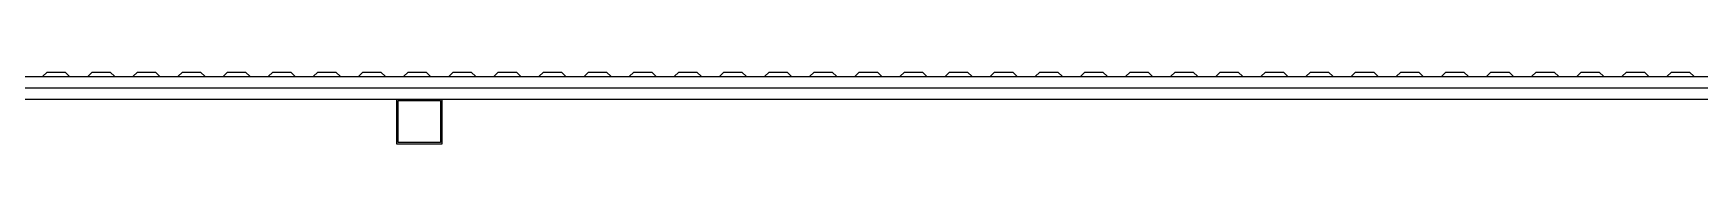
# Model space of a CAD drawing. Header units: centimetres. Extents: x 28733 to 98303, y -2883 to 8555.
# Drawn here: x 86070 to 86808, y 7289 to 7321 of the extents above; entities that cross this region are included whole.
import ezdxf

# ---------------------------------------------------------------- set-up
doc = ezdxf.new("R2010")
doc.units = ezdxf.units.CM
doc.header["$LTSCALE"] = 100
for name, color, linetype in [('A-ELEV-03', 251, 'Continuous'), ('A-WALL-INSL', 249, 'Continuous'), ('A-WALL-SNWPNL', 200, 'Continuous'), ('A-WALL-STEL', 202, 'Continuous'), ('S-STEL', 3, 'Continuous')]:
    doc.layers.add(name, color=color, linetype=linetype)
doc.linetypes.add('BATTING', pattern='A,0.00254,-2.54,[134,ltypeshp.shx,S=2.54,R=0,X=-2.54,Y=0],-5.08,[134,ltypeshp.shx,S=2.54,R=180,X=2.54,Y=0],-2.54', length=10.16254)

# ---------------------------------------------------------------- blocks, each defined once
blk = doc.blocks.new('*U74')
at = {"layer": 'A-WALL-SNWPNL'}
blk.add_lwpolyline([(50, 1), (42, 1), (40, -1), (32, -1), (30, 1), (22, 1), (20, -1), (12, -1), (10, 1), (2, 1), (0, -1), (-8, -1), (-10, 1), (-18, 1), (-20, -1), (-28, -1), (-30, 1), (-38, 1), (-40, -1), (-48, -1), (-50, 1)], dxfattribs=at)
blk = doc.blocks.new('*U75')
at = {"layer": 'A-WALL-STEL', "color": 0, "linetype": 'ByBlock', "lineweight": -2, "transparency": 16777216}
for p in [(11400, 0), (11500, 0), (11600, 0), (11700, 0), (11800, 0), (11900, 0), (12000, 0), (12100, 0), (12200, 0)]:
    blk.add_blockref('*U74', p, dxfattribs=at)

msp = doc.modelspace()

# ---------------------------------------------------------------- linework, layer by layer
at = {"layer": 'A-ELEV-03'}
msp.add_lwpolyline([(81215.86, 7318.59), (86915.86, 7318.59)], dxfattribs=at)
at = {"layer": 'A-WALL-INSL', "linetype": 'BATTING', "ltscale": 0.005}
msp.add_lwpolyline([(81215.86, 7313.59), (86915.86, 7313.59)], dxfattribs=at)
at = {"layer": 'A-WALL-SNWPNL'}
msp.add_line((85685.86, 7308.59), (86915.86, 7308.59), dxfattribs=at)
at = {"layer": 'S-STEL', "elevation": 0}
for points in [[(86230.86, 7308.59), (86250.86, 7308.59), (86250.86, 7288.59), (86230.86, 7288.59)], [(86231.46, 7307.99), (86250.26, 7307.99), (86250.26, 7289.19), (86231.46, 7289.19)]]:
    msp.add_lwpolyline(points, close=True, dxfattribs=at)

# ---------------------------------------------------------------- block references
at = {"layer": 'A-WALL-STEL', "rotation": 180}
msp.add_blockref('*U75', (98235.86, 7319.59), dxfattribs=at)

doc.saveas('drawing.dxf')
